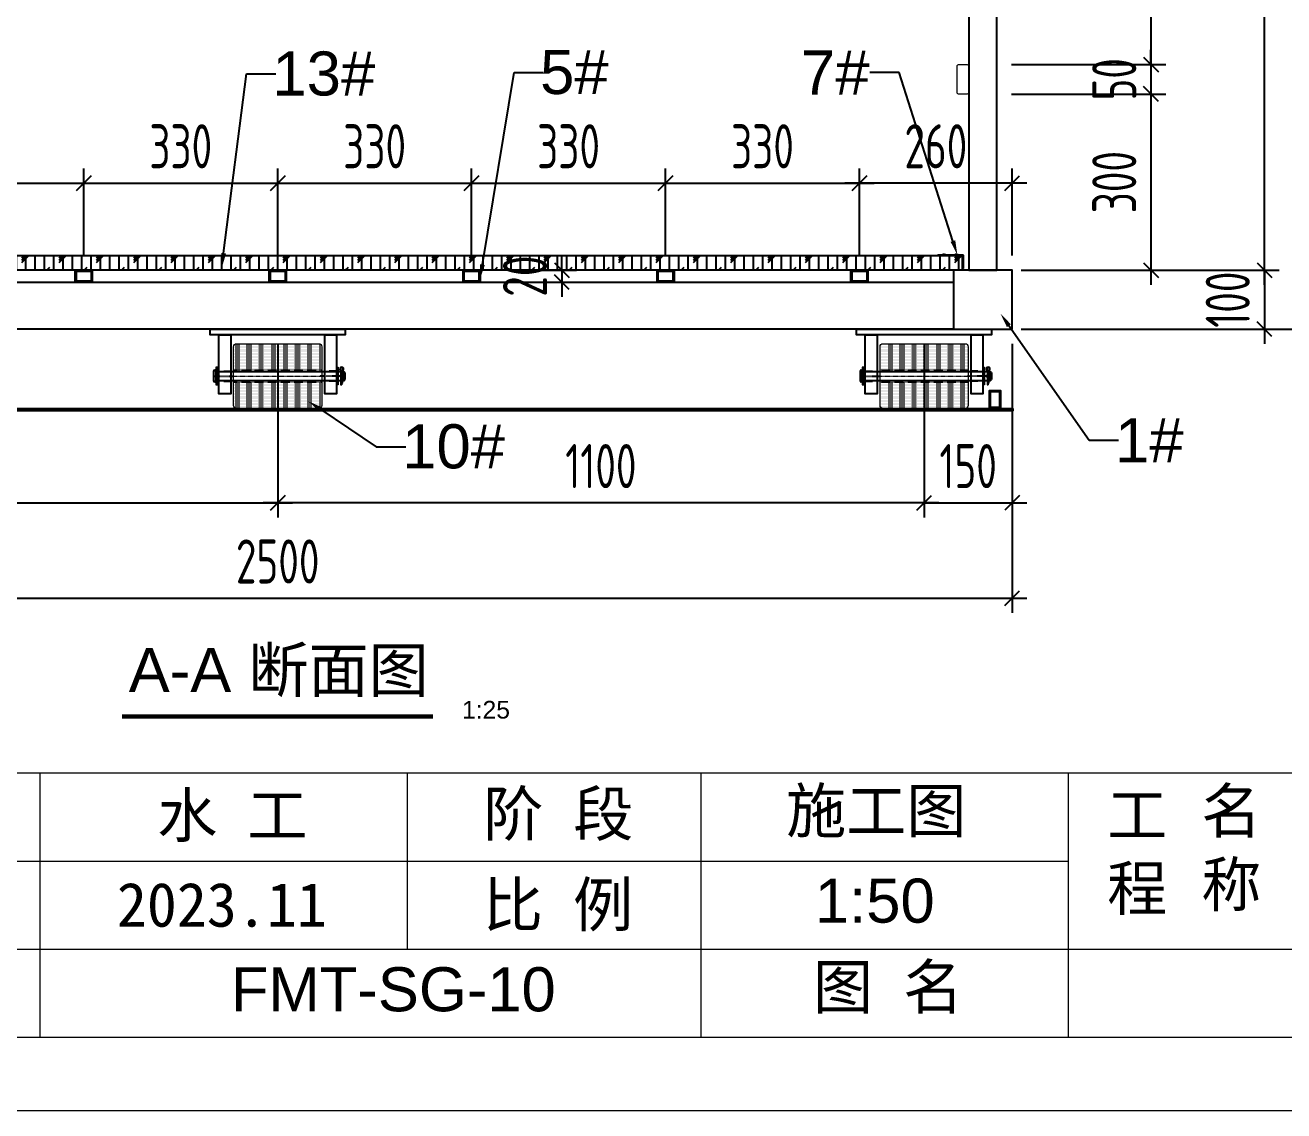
# Model space of a CAD drawing. Header units: millimetres. Extents: x 4 to 2106212, y -117026 to 198097.
# Drawn here: x 1818463 to 1822746, y 175267 to 178962 of the extents above; entities that cross this region are included whole.
import ezdxf
from ezdxf import colors
from ezdxf.entities.mleader import LeaderData, LeaderLine
from ezdxf.enums import TextEntityAlignment as Align
from ezdxf.math import Vec2, Vec3

# ---------------------------------------------------------------- set-up
doc = ezdxf.new("R2010")
doc.units = ezdxf.units.MM
doc.linetypes.add('CENTER', pattern=[0.6, 0.375, -0.075, 0.075, -0.075])
doc.linetypes.add('DASHED2', pattern=[0.375, 0.25, -0.125])
for name, color, linetype in [('HR-dimension', 9, 'Continuous'), ('HR-Indentifier', 6, 'Continuous'), ('HR-看线', 143, 'Continuous'), ('标注', 9, 'Continuous'), ('铝横梁', 220, 'Continuous'), ('铝通', 4, 'Continuous'), ('面板', 44, 'Continuous')]:
    doc.layers.add(name, color=color, linetype=linetype)
for name, color, linetype, lineweight in [('图框', 7, 'Continuous', 13), ('型材', 7, 'Continuous', 15), ('文本', 3, 'Continuous', 13)]:
    doc.layers.add(name, color=color, linetype=linetype, lineweight=lineweight)
doc.styles.add('Arial', font='arial.ttf')
doc.styles.add('hztxt', font='ros1.shx', dxfattribs={"width": 0.8, "bigfont": 'hztxt.shx'})
doc.styles.get("Standard").update_dxf_attribs({"font": 'arial.ttf'})
doc.dimstyles.new('DIM-50-SC0.5', dxfattribs={"dimscale": 50, "dimtxt": 3, "dimasz": 1, "dimexe": 1, "dimexo": 1, "dimgap": 1, "dimtad": 1, "dimdec": 1, "dimlfac": 0.5, "dimdsep": 46, "dimtxsty": 'hztxt', "dimblk": 'OBLIQUE', "dimcen": 0, "dimdle": 1, "dimclrd": 9, "dimclre": 9, "dimclrt": 2, "dimadec": 1, "dimazin": 0, "dimtfac": 1, "dimtdec": 1, "dimtix": 1, "dimtmove": 2, "dimatfit": 3, "dimldrblk": 'OBLIQUE', "dimfxl": 15, "dimtolj": 1, "dimtzin": 0, "dimarcsym": 1})

# ---------------------------------------------------------------- blocks, each defined once
blk = doc.blocks.new('GW-TK')
at = {"layer": '图框', "linetype": 'Continuous'}
for p, q in [((927453.554, 464441.017), (927453.554, 464423.011)), ((927478.554, 464441.017), (927478.554, 464429.013)), ((927498.554, 464441.017), (927498.554, 464423.011)), ((927523.552, 464441.017), (927523.552, 464423.011)), ((927383.546, 464435.015), (927523.552, 464435.015)), ((927383.546, 464429.013), (927598.549, 464429.013))]:
    blk.add_line(p, q, dxfattribs=at)
at = {"layer": '图框'}
for points in [[(927183.552, 464715.013), (927603.549, 464715.013), (927603.549, 464418.01), (927183.552, 464418.01)], [(927188.552, 464710.013), (927598.549, 464710.013), (927598.549, 464423.011), (927188.552, 464423.011)]]:
    blk.add_lwpolyline(points, close=True, dxfattribs=at)
at = {"layer": '图框', "linetype": 'Continuous'}
blk.add_lwpolyline([(927383.546, 464441.017), (927598.549, 464441.017)], dxfattribs=at)
at = {"layer": '图框', "color": 3, "linetype": 'Continuous', "char_height": 3, "attachment_point": 1}
for s, width, insert in [('{\\fSimSun|b0|i0|c134|p2;水 工}', 11.224, (927461.547, 464439.634)), ('\\pt9;{\\fSimSun|b0|i0|c134|p2;施工图}', 18.63033, (927504.357, 464439.943)), ('{\\fSimSun|b0|i0|c134|p2;2023.11}', 11.224, (927458.799, 464433.545))]:
    blk.add_mtext_dynamic_manual_height_columns(s, width=width, gutter_width=17.505, heights=[0], dxfattribs=dict(at, insert=insert))
at = {"layer": '图框', "linetype": 'Continuous', "char_height": 3, "attachment_point": 1}
for s, width, insert in [('{\\fSimSun|b0|i0|c134|p2;阶 段}', 17.47752, (927483.734, 464439.728)), ('{\\fSimSun|b0|i0|c134|p2;名 称}', 5.21193, (927532.615, 464439.926)), ('{\\fSimSun|b0|i0|c134|p2;工 程}', 5.21193, (927526.205, 464439.656)), ('{\\fSimSun|b0|i0|c134|p2;比 例}', 10.91464, (927483.715, 464433.545)), ('{\\fSimSun|b0|i0|c134|p2;图 名}', 12.06602, (927506.187, 464427.944))]:
    blk.add_mtext_dynamic_manual_height_columns(s, width=width, gutter_width=17.505, heights=[0], dxfattribs=dict(at, insert=insert))
blk = doc.blocks.new('_Oblique')
at = {"color": 0, "linetype": 'ByBlock', "lineweight": -2}
blk.add_line((-0.5, -0.5), (0.5, 0.5), dxfattribs=at)
blk = doc.blocks.new('*D485')
at = {"layer": 'Defpoints', "color": 0, "transparency": 16777216}
for p in [(1816822.1, 177927.9), (1821822.1, 177927.9), (1821822.1, 177011.9)]:
    blk.add_point(p, dxfattribs=at)
at = {"layer": '标注', "color": 9, "lineweight": -2, "transparency": 16777216}
for p, q in [((1816822.1, 177877.9), (1816822.1, 176961.9)), ((1821822.1, 177877.9), (1821822.1, 176961.9)), ((1816772.1, 177011.9), (1821872.1, 177011.9))]:
    blk.add_line(p, q, dxfattribs=at)
at = {"layer": '标注', "color": 9, "lineweight": -2, "transparency": 16777216, "xscale": 50, "yscale": 50, "zscale": 50, "rotation": 180}
blk.add_blockref('_Oblique', (1816822.1, 177011.9), dxfattribs=at)
at = {"layer": '标注', "color": 9, "lineweight": -2, "transparency": 16777216, "xscale": 50, "yscale": 50, "zscale": 50}
blk.add_blockref('_Oblique', (1821822.1, 177011.9), dxfattribs=at)
at = {"layer": '标注', "color": 2, "transparency": 16777216, "insert": (1819322.1, 177136.9), "char_height": 150, "attachment_point": 5, "style": 'hztxt'}
blk.add_mtext('\\A1;2500', dxfattribs=at)
blk = doc.blocks.new('*D486')
at = {"layer": 'Defpoints', "color": 0, "transparency": 16777216}
for p in [(1821802, 180527.9), (1822680.6, 180527.9), (1821802, 178127.9)]:
    blk.add_point(p, dxfattribs=at)
at = {"layer": '标注', "color": 9, "lineweight": -2, "transparency": 16777216}
for p, q in [((1822680.6, 178077.9), (1822680.6, 180577.9)), ((1821852, 180527.9), (1822730.6, 180527.9)), ((1821852, 178127.9), (1822730.6, 178127.9))]:
    blk.add_line(p, q, dxfattribs=at)
at = {"layer": '标注', "color": 9, "lineweight": -2, "transparency": 16777216, "xscale": 50, "yscale": 50, "zscale": 50}
for p, rotation in [((1822680.6, 180527.9), 90), ((1822680.6, 178127.9), 270)]:
    blk.add_blockref('_Oblique', p, dxfattribs=dict(at, rotation=rotation))
at = {"layer": '标注', "color": 2, "transparency": 16777216, "insert": (1822555.6, 179327.9), "char_height": 150, "attachment_point": 5, "rotation": 90, "style": 'hztxt'}
blk.add_mtext('\\A1;1200', dxfattribs=at)
blk = doc.blocks.new('*D487')
at = {"layer": 'Defpoints', "color": 0, "transparency": 16777216}
for p in [(1821802, 180527.9, 0), (1821802, 177927.9, 0), (1823025.8, 177927.9)]:
    blk.add_point(p, dxfattribs=at)
at = {"layer": '标注', "color": 9, "lineweight": -2, "transparency": 16777216}
for p, q in [((1823025.8, 180577.9), (1823025.8, 177877.9)), ((1821852, 180527.9), (1823075.8, 180527.9)), ((1821852, 177927.9), (1823075.8, 177927.9))]:
    blk.add_line(p, q, dxfattribs=at)
at = {"layer": '标注', "color": 9, "lineweight": -2, "transparency": 16777216, "xscale": 50, "yscale": 50, "zscale": 50}
for p, rotation in [((1823025.8, 180527.9), 90), ((1823025.8, 177927.9), 270)]:
    blk.add_blockref('_Oblique', p, dxfattribs=dict(at, rotation=rotation))
at = {"layer": '标注', "color": 2, "transparency": 16777216, "insert": (1822900.8, 179227.9), "char_height": 150, "attachment_point": 5, "rotation": 90, "style": 'hztxt'}
blk.add_mtext('\\A1;1300', dxfattribs=at)
blk = doc.blocks.new('*D488')
at = {"layer": 'Defpoints', "color": 0, "transparency": 16777216}
for p in [(1821802, 178127.9, 0), (1821802, 177927.9, 0), (1822680.6, 177927.9)]:
    blk.add_point(p, dxfattribs=at)
at = {"layer": '标注', "color": 9, "lineweight": -2, "transparency": 16777216}
for p, q in [((1822680.6, 178127.9), (1822680.6, 178177.9)), ((1821852, 178127.9), (1822730.6, 178127.9)), ((1822680.6, 178127.9), (1822680.6, 177927.9)), ((1821852, 177927.9), (1822730.6, 177927.9)), ((1822680.6, 177927.9), (1822680.6, 177877.9))]:
    blk.add_line(p, q, dxfattribs=at)
at = {"layer": '标注', "color": 9, "lineweight": -2, "transparency": 16777216, "xscale": 50, "yscale": 50, "zscale": 50}
for p, rotation in [((1822680.6, 178127.9), 270), ((1822680.6, 177927.9), 90)]:
    blk.add_blockref('_Oblique', p, dxfattribs=dict(at, rotation=rotation))
at = {"layer": '标注', "color": 2, "transparency": 16777216, "insert": (1822555.6, 178027.9), "char_height": 150, "attachment_point": 5, "rotation": 90, "style": 'hztxt'}
blk.add_mtext('\\A1;100', dxfattribs=at)
blk = doc.blocks.new('*D500')
at = {"layer": 'Defpoints', "color": 0, "transparency": 16777216}
for p in [(1821770.1, 178727.9, 0), (1821802, 178127.9, 0), (1822294.4, 178127.9)]:
    blk.add_point(p, dxfattribs=at)
at = {"layer": '标注', "color": 9, "lineweight": -2, "transparency": 16777216}
for p, q in [((1822294.4, 178777.9), (1822294.4, 178077.9)), ((1821820.1, 178727.9), (1822344.4, 178727.9)), ((1821852, 178127.9), (1822344.4, 178127.9))]:
    blk.add_line(p, q, dxfattribs=at)
at = {"layer": '标注', "color": 9, "lineweight": -2, "transparency": 16777216, "xscale": 50, "yscale": 50, "zscale": 50}
for p, rotation in [((1822294.4, 178727.9), 90), ((1822294.4, 178127.9), 270)]:
    blk.add_blockref('_Oblique', p, dxfattribs=dict(at, rotation=rotation))
at = {"layer": '标注', "color": 2, "transparency": 16777216, "insert": (1822169.4, 178427.9), "char_height": 150, "attachment_point": 5, "rotation": 90, "style": 'hztxt'}
blk.add_mtext('\\A1;300', dxfattribs=at)
blk = doc.blocks.new('*D502')
at = {"layer": 'Defpoints', "color": 0, "transparency": 16777216}
for p in [(1821770.1, 178827.9), (1821770.1, 178727.9), (1822294.4, 178727.9)]:
    blk.add_point(p, dxfattribs=at)
at = {"layer": '标注', "color": 9, "lineweight": -2, "transparency": 16777216}
for p, q in [((1822294.4, 178827.9), (1822294.4, 178877.9)), ((1821820.1, 178827.9), (1822344.4, 178827.9)), ((1822294.4, 178827.9), (1822294.4, 178727.9)), ((1821820.1, 178727.9), (1822344.4, 178727.9)), ((1822294.4, 178727.9), (1822294.4, 178677.9))]:
    blk.add_line(p, q, dxfattribs=at)
at = {"layer": '标注', "color": 9, "lineweight": -2, "transparency": 16777216, "xscale": 50, "yscale": 50, "zscale": 50}
for p, rotation in [((1822294.4, 178827.9), 270), ((1822294.4, 178727.9), 90)]:
    blk.add_blockref('_Oblique', p, dxfattribs=dict(at, rotation=rotation))
at = {"layer": '标注', "color": 2, "transparency": 16777216, "insert": (1822169.4, 178777.9), "char_height": 150, "attachment_point": 5, "rotation": 90, "style": 'hztxt'}
blk.add_mtext('\\A1;50', dxfattribs=at)
blk = doc.blocks.new('*D503')
at = {"layer": 'Defpoints', "color": 0, "transparency": 16777216}
for p in [(1821770.1, 179627.9), (1821770.1, 178827.9, 0), (1822294.4, 178827.9)]:
    blk.add_point(p, dxfattribs=at)
at = {"layer": '标注', "color": 9, "lineweight": -2, "transparency": 16777216}
for p, q in [((1822294.4, 179677.9), (1822294.4, 178777.9)), ((1821820.1, 179627.9), (1822344.4, 179627.9)), ((1821820.1, 178827.9), (1822344.4, 178827.9))]:
    blk.add_line(p, q, dxfattribs=at)
at = {"layer": '标注', "color": 9, "lineweight": -2, "transparency": 16777216, "xscale": 50, "yscale": 50, "zscale": 50}
for p, rotation in [((1822294.4, 179627.9), 90), ((1822294.4, 178827.9), 270)]:
    blk.add_blockref('_Oblique', p, dxfattribs=dict(at, rotation=rotation))
at = {"layer": '标注', "color": 2, "transparency": 16777216, "insert": (1822169.4, 179227.9), "char_height": 150, "attachment_point": 5, "rotation": 90, "style": 'hztxt'}
blk.add_mtext('\\A1;400', dxfattribs=at)
blk = doc.blocks.new('*D505')
at = {"layer": 'Defpoints', "color": 0, "transparency": 16777216}
for p in [(1817122.1, 177927.9), (1819322.1, 177927.9, 0), (1819322.1, 177336.5)]:
    blk.add_point(p, dxfattribs=at)
at = {"layer": '标注', "color": 9, "lineweight": -2, "transparency": 16777216}
for p, q in [((1817122.1, 177877.9), (1817122.1, 177286.5)), ((1819322.1, 177877.9), (1819322.1, 177286.5)), ((1817072.1, 177336.5), (1819372.1, 177336.5))]:
    blk.add_line(p, q, dxfattribs=at)
at = {"layer": '标注', "color": 9, "lineweight": -2, "transparency": 16777216, "xscale": 50, "yscale": 50, "zscale": 50, "rotation": 180}
blk.add_blockref('_Oblique', (1817122.1, 177336.5), dxfattribs=at)
at = {"layer": '标注', "color": 9, "lineweight": -2, "transparency": 16777216, "xscale": 50, "yscale": 50, "zscale": 50}
blk.add_blockref('_Oblique', (1819322.1, 177336.5), dxfattribs=at)
at = {"layer": '标注', "color": 2, "transparency": 16777216, "insert": (1818222.1, 177461.5), "char_height": 150, "attachment_point": 5, "style": 'hztxt'}
blk.add_mtext('\\A1;1100', dxfattribs=at)
blk = doc.blocks.new('*D506')
at = {"layer": 'Defpoints', "color": 0, "transparency": 16777216}
for p in [(1821522.1, 177927.9), (1821822.1, 177927.9), (1821822.1, 177336.5)]:
    blk.add_point(p, dxfattribs=at)
at = {"layer": '标注', "color": 9, "lineweight": -2, "transparency": 16777216}
for p, q in [((1821522.1, 177877.9), (1821522.1, 177286.5)), ((1821822.1, 177877.9), (1821822.1, 177286.5)), ((1821522.1, 177336.5), (1821472.1, 177336.5)), ((1821522.1, 177336.5), (1821822.1, 177336.5)), ((1821822.1, 177336.5), (1821872.1, 177336.5))]:
    blk.add_line(p, q, dxfattribs=at)
at = {"layer": '标注', "color": 9, "lineweight": -2, "transparency": 16777216, "xscale": 50, "yscale": 50, "zscale": 50}
blk.add_blockref('_Oblique', (1821522.1, 177336.5), dxfattribs=at)
at = {"layer": '标注', "color": 9, "lineweight": -2, "transparency": 16777216, "xscale": 50, "yscale": 50, "zscale": 50, "rotation": 180}
blk.add_blockref('_Oblique', (1821822.1, 177336.5), dxfattribs=at)
at = {"layer": '标注', "color": 2, "transparency": 16777216, "insert": (1821672.1, 177461.5), "char_height": 150, "attachment_point": 5, "style": 'hztxt'}
blk.add_mtext('\\A1;150', dxfattribs=at)
blk = doc.blocks.new('Fushou')
at = {"layer": '型材'}
blk.add_lwpolyline([(320873, 174507.1, 0.414214), (320878, 174512.1), (320878, 174602.1, 0.414214), (320873, 174607.1), (320843, 174607.1, 0.414214), (320838, 174602.1), (320838, 174512.1, 0.414214), (320843, 174507.1)], format="xyb", close=True, dxfattribs=at)
at = {"layer": '型材', "elevation": 0}
blk.add_lwpolyline([(320873, 173607.1, 0.414214), (320878, 173612.1), (320878, 173702.1, 0.414214), (320873, 173707.1), (320843, 173707.1, 0.414214), (320838, 173702.1), (320838, 173612.1, 0.414214), (320843, 173607.1)], format="xyb", close=True, dxfattribs=at)
at = {"layer": '铝横梁', "color": 6}
blk.add_lwpolyline([(320742, 175207.1), (320838, 175207.1), (320838, 173007.1), (320742, 173007.1)], close=True, dxfattribs=at)
at = {"layer": '铝通'}
for points in [[(320690, 175207.1), (320690, 175407.1), (320890, 175407.1), (320890, 175207.1), (320690, 175207.1)], [(320690, 172807.1), (320690, 173007.1), (320890, 173007.1), (320890, 172807.1), (320690, 172807.1)]]:
    blk.add_lwpolyline(points, dxfattribs=at)
blk = doc.blocks.new('*D507')
at = {"layer": 'Defpoints', "color": 0, "transparency": 16777216}
for p in [(1819322.1, 177927.9, 0), (1821522.1, 177927.9), (1819322.1, 177336.5)]:
    blk.add_point(p, dxfattribs=at)
at = {"layer": '标注', "color": 9, "lineweight": -2, "transparency": 16777216}
for p, q in [((1819322.1, 177877.9), (1819322.1, 177286.5)), ((1821522.1, 177877.9), (1821522.1, 177286.5)), ((1821572.1, 177336.5), (1819272.1, 177336.5))]:
    blk.add_line(p, q, dxfattribs=at)
at = {"layer": '标注', "color": 9, "lineweight": -2, "transparency": 16777216, "xscale": 50, "yscale": 50, "zscale": 50, "rotation": 180}
blk.add_blockref('_Oblique', (1819322.1, 177336.5), dxfattribs=at)
at = {"layer": '标注', "color": 9, "lineweight": -2, "transparency": 16777216, "xscale": 50, "yscale": 50, "zscale": 50}
blk.add_blockref('_Oblique', (1821522.1, 177336.5), dxfattribs=at)
at = {"layer": '标注', "color": 2, "transparency": 16777216, "insert": (1820422.1, 177461.5), "char_height": 150, "attachment_point": 5, "style": 'hztxt'}
blk.add_mtext('\\A1;1100', dxfattribs=at)
blk = doc.blocks.new('*U479')
for points in [[(-30, 20), (-30, -20), (30, -20), (30, 20)], [(-26, 16), (-26, -16), (26, -16), (26, 16)]]:
    blk.add_lwpolyline(points, close=True)
blk = doc.blocks.new('*U480')
at = {"color": 0, "linetype": 'ByBlock', "lineweight": -2, "transparency": 16777216}
for p in [(0, 0), (660, 0), (1320, 0), (1980, 0), (2640, 0), (3300, 0), (3960, 0)]:
    blk.add_blockref('*U479', p, dxfattribs=at)
blk = doc.blocks.new('*D515')
at = {"layer": 'Defpoints', "color": 0, "transparency": 16777216}
for p in [(1821302.1, 178424.9), (1821302.1, 178127.9, 0), (1821822.1, 178127.9)]:
    blk.add_point(p, dxfattribs=at)
at = {"layer": '标注', "color": 9, "lineweight": -2, "transparency": 16777216}
for p, q in [((1821302.1, 178177.9), (1821302.1, 178474.9)), ((1821822.1, 178177.9), (1821822.1, 178474.9)), ((1821872.1, 178424.9), (1821252.1, 178424.9))]:
    blk.add_line(p, q, dxfattribs=at)
at = {"layer": '标注', "color": 9, "lineweight": -2, "transparency": 16777216, "xscale": 50, "yscale": 50, "zscale": 50}
for p, rotation in [((1821302.1, 178424.9), 179.9999999992496), ((1821822.1, 178424.9), 359.9999999992496)]:
    blk.add_blockref('_Oblique', p, dxfattribs=dict(at, rotation=rotation))
at = {"layer": '标注', "color": 2, "transparency": 16777216, "insert": (1821562.1, 178549.9), "char_height": 150, "attachment_point": 5, "style": 'hztxt'}
blk.add_mtext('\\A1;260', dxfattribs=at)
blk = doc.blocks.new('*D512')
at = {"layer": 'Defpoints', "color": 0, "transparency": 16777216}
for p in [(1818662.1, 178424.9), (1818002.1, 178127.9, 0), (1818662.1, 178127.9, 0)]:
    blk.add_point(p, dxfattribs=at)
at = {"layer": '标注', "color": 9, "lineweight": -2, "transparency": 16777216}
for p, q in [((1818002.1, 178177.9), (1818002.1, 178474.9)), ((1818662.1, 178177.9), (1818662.1, 178474.9)), ((1817952.1, 178424.9), (1818712.1, 178424.9))]:
    blk.add_line(p, q, dxfattribs=at)
at = {"layer": '标注', "color": 9, "lineweight": -2, "transparency": 16777216, "xscale": 50, "yscale": 50, "zscale": 50, "rotation": 180}
blk.add_blockref('_Oblique', (1818002.1, 178424.9), dxfattribs=at)
at = {"layer": '标注', "color": 9, "lineweight": -2, "transparency": 16777216, "xscale": 50, "yscale": 50, "zscale": 50}
blk.add_blockref('_Oblique', (1818662.1, 178424.9), dxfattribs=at)
at = {"layer": '标注', "color": 2, "transparency": 16777216, "insert": (1818332.1, 178549.9), "char_height": 150, "attachment_point": 5, "style": 'hztxt'}
blk.add_mtext('\\A1;330', dxfattribs=at)
blk = doc.blocks.new('*D508')
at = {"layer": 'Defpoints', "color": 0, "transparency": 16777216}
for p in [(1819322.1, 178424.9), (1818662.1, 178127.9, 0), (1819322.1, 178127.9, 0)]:
    blk.add_point(p, dxfattribs=at)
at = {"layer": '标注', "color": 9, "lineweight": -2, "transparency": 16777216}
for p, q in [((1818662.1, 178177.9), (1818662.1, 178474.9)), ((1819322.1, 178177.9), (1819322.1, 178474.9)), ((1818612.1, 178424.9), (1819372.1, 178424.9))]:
    blk.add_line(p, q, dxfattribs=at)
at = {"layer": '标注', "color": 9, "lineweight": -2, "transparency": 16777216, "xscale": 50, "yscale": 50, "zscale": 50, "rotation": 180}
blk.add_blockref('_Oblique', (1818662.1, 178424.9), dxfattribs=at)
at = {"layer": '标注', "color": 9, "lineweight": -2, "transparency": 16777216, "xscale": 50, "yscale": 50, "zscale": 50}
blk.add_blockref('_Oblique', (1819322.1, 178424.9), dxfattribs=at)
at = {"layer": '标注', "color": 2, "transparency": 16777216, "insert": (1818992.1, 178549.9), "char_height": 150, "attachment_point": 5, "style": 'hztxt'}
blk.add_mtext('\\A1;330', dxfattribs=at)
blk = doc.blocks.new('*D509')
at = {"layer": 'Defpoints', "color": 0, "transparency": 16777216}
for p in [(1819982.1, 178424.9), (1819322.1, 178127.9, 0), (1819982.1, 178127.9, 0)]:
    blk.add_point(p, dxfattribs=at)
at = {"layer": '标注', "color": 9, "lineweight": -2, "transparency": 16777216}
for p, q in [((1819322.1, 178177.9), (1819322.1, 178474.9)), ((1819982.1, 178177.9), (1819982.1, 178474.9)), ((1819272.1, 178424.9), (1820032.1, 178424.9))]:
    blk.add_line(p, q, dxfattribs=at)
at = {"layer": '标注', "color": 9, "lineweight": -2, "transparency": 16777216, "xscale": 50, "yscale": 50, "zscale": 50, "rotation": 180}
blk.add_blockref('_Oblique', (1819322.1, 178424.9), dxfattribs=at)
at = {"layer": '标注', "color": 9, "lineweight": -2, "transparency": 16777216, "xscale": 50, "yscale": 50, "zscale": 50}
blk.add_blockref('_Oblique', (1819982.1, 178424.9), dxfattribs=at)
at = {"layer": '标注', "color": 2, "transparency": 16777216, "insert": (1819652.1, 178549.9), "char_height": 150, "attachment_point": 5, "style": 'hztxt'}
blk.add_mtext('\\A1;330', dxfattribs=at)
blk = doc.blocks.new('*D510')
at = {"layer": 'Defpoints', "color": 0, "transparency": 16777216}
for p in [(1820642.1, 178424.9), (1819982.1, 178127.9, 0), (1820642.1, 178127.9, 0)]:
    blk.add_point(p, dxfattribs=at)
at = {"layer": '标注', "color": 9, "lineweight": -2, "transparency": 16777216}
for p, q in [((1819982.1, 178177.9), (1819982.1, 178474.9)), ((1820642.1, 178177.9), (1820642.1, 178474.9)), ((1819932.1, 178424.9), (1820692.1, 178424.9))]:
    blk.add_line(p, q, dxfattribs=at)
at = {"layer": '标注', "color": 9, "lineweight": -2, "transparency": 16777216, "xscale": 50, "yscale": 50, "zscale": 50, "rotation": 180}
blk.add_blockref('_Oblique', (1819982.1, 178424.9), dxfattribs=at)
at = {"layer": '标注', "color": 9, "lineweight": -2, "transparency": 16777216, "xscale": 50, "yscale": 50, "zscale": 50}
blk.add_blockref('_Oblique', (1820642.1, 178424.9), dxfattribs=at)
at = {"layer": '标注', "color": 2, "transparency": 16777216, "insert": (1820312.1, 178549.9), "char_height": 150, "attachment_point": 5, "style": 'hztxt'}
blk.add_mtext('\\A1;330', dxfattribs=at)
blk = doc.blocks.new('*D511')
at = {"layer": 'Defpoints', "color": 0, "transparency": 16777216}
for p in [(1821302.1, 178424.9), (1820642.1, 178127.9, 0), (1821302.1, 178127.9, 0)]:
    blk.add_point(p, dxfattribs=at)
at = {"layer": '标注', "color": 9, "lineweight": -2, "transparency": 16777216}
for p, q in [((1820642.1, 178177.9), (1820642.1, 178474.9)), ((1821302.1, 178177.9), (1821302.1, 178474.9)), ((1820592.1, 178424.9), (1821352.1, 178424.9))]:
    blk.add_line(p, q, dxfattribs=at)
at = {"layer": '标注', "color": 9, "lineweight": -2, "transparency": 16777216, "xscale": 50, "yscale": 50, "zscale": 50, "rotation": 180}
blk.add_blockref('_Oblique', (1820642.1, 178424.9), dxfattribs=at)
at = {"layer": '标注', "color": 9, "lineweight": -2, "transparency": 16777216, "xscale": 50, "yscale": 50, "zscale": 50}
blk.add_blockref('_Oblique', (1821302.1, 178424.9), dxfattribs=at)
at = {"layer": '标注', "color": 2, "transparency": 16777216, "insert": (1820972.1, 178549.9), "char_height": 150, "attachment_point": 5, "style": 'hztxt'}
blk.add_mtext('\\A1;330', dxfattribs=at)
blk = doc.blocks.new('*D518')
at = {"layer": 'Defpoints', "color": 0, "transparency": 16777216}
for p in [(1820065.9, 178127.9, 0), (1820065.9, 178087.9, 0), (1820288.9, 178087.9)]:
    blk.add_point(p, dxfattribs=at)
at = {"layer": '标注', "color": 9, "lineweight": -2, "transparency": 16777216}
for p, q in [((1820288.9, 178127.9), (1820288.9, 178177.9)), ((1820115.9, 178127.9), (1820338.9, 178127.9)), ((1820288.9, 178127.9), (1820288.9, 178087.9)), ((1820115.9, 178087.9), (1820338.9, 178087.9)), ((1820288.9, 178087.9), (1820288.9, 178037.9))]:
    blk.add_line(p, q, dxfattribs=at)
at = {"layer": '标注', "color": 9, "lineweight": -2, "transparency": 16777216, "xscale": 50, "yscale": 50, "zscale": 50}
for p, rotation in [((1820288.9, 178127.9), 270), ((1820288.9, 178087.9), 90)]:
    blk.add_blockref('_Oblique', p, dxfattribs=dict(at, rotation=rotation))
at = {"layer": '标注', "color": 2, "transparency": 16777216, "insert": (1820163.9, 178107.9), "char_height": 150, "attachment_point": 5, "rotation": 90, "style": 'hztxt'}
blk.add_mtext('\\A1;20', dxfattribs=at)
blk = doc.blocks.new('A$C0ed95738')
at = {"layer": '图框'}
h = blk.add_hatch(color=256, dxfattribs=at)
h.paths.add_polyline_path([(75, -63.5), (-75, -63.5), (-75, -65.6), (75, -65.6)])
h.paths.add_polyline_path([(75, -44.4), (-75, -44.4), (-75, -46.5), (75, -46.5)])
at = {"layer": '图框', "color": 1, "linetype": 'CENTER', "ltscale": 0.5}
blk.add_line((-79.9, -55), (79.2, -55), dxfattribs=at)
at = {"layer": '图框', "linetype": 'DASHED2', "ltscale": 0.5}
for p, q in [((-75, -44.4), (75, -44.4)), ((-75, -46.5), (75, -46.5)), ((-75, -63.5), (75, -63.5)), ((-75, -65.6), (75, -65.6))]:
    blk.add_line(p, q, dxfattribs=at)
at = {"layer": '图框'}
blk.add_lwpolyline([(-70, 0), (70, 0, -0.414214), (75, -5), (75, -105, -0.414214), (70, -110), (-70, -110, -0.414214), (-75, -105), (-75, -5, -0.414214)], format="xyb", close=True, dxfattribs=at)
blk = doc.blocks.new('A$C3ad6133d')
at = {"color": 7, "linetype": 'Continuous', "lineweight": 15}
for p, q in [((-3.7, 24), (-3.7, -16)), ((-3.7, 24), (0, 24)), ((3.7, 30.4), (0, 30.4)), ((0, -16), (0, 30.4)), ((3.7, -16), (3.7, 30.4))]:
    blk.add_line(p, q, dxfattribs=at)
at = {"color": 8, "linetype": 'Continuous', "lineweight": 15}
for p, q in [((-4.9, -18.6), (-2.4, -21.4)), ((-3.7, -16), (3.7, -16)), ((4.9, -18.6), (2.4, -21.4))]:
    blk.add_line(p, q, dxfattribs=at)
at = {"color": 7, "linetype": 'Continuous', "lineweight": 15}
for centre, radius, start, end in [((0, -24.1), 7.35, 131.3178, 48.6822), ((-7.1, -16), 3.47, 311.3178, 0), ((0, -24.1), 3.67, 131.3178, 48.6822), ((-7.1, -16), 7.14, 311.3178, 0), ((7.1, -16), 7.14, 180, 228.6822), ((7.1, -16), 3.47, 180, 228.6822)]:
    blk.add_arc(centre, radius, start, end, dxfattribs=at)
blk = doc.blocks.new('A$C1a92a842')
h = blk.add_hatch()
h.set_pattern_fill('ACAD_ISO07W100', color=256)
h.paths.add_polyline_path([(150, -60, 0.414214), (140, -50), (-140, -50, 0.414214), (-150, -60), (-150, -138.7), (150, -138.7)])
h.paths.add_polyline_path([(150, -181.3), (-150, -181.3), (-150, -260, 0.414214), (-140, -270), (140, -270, 0.414214), (150, -260)])
at = {"color": 1, "linetype": 'CENTER', "ltscale": 0.16}
for p, q in [((-220, -160), (-150, -160)), ((215, -160), (145, -160))]:
    blk.add_line(p, q, dxfattribs=at)
at = {"color": 4}
for p, q in [((-218, -143.5), (-218, -176.5)), ((-211, -143.5), (-211, -176.5)), ((-211, -144), (225, -144)), ((229, -148), (225, -144)), ((229, -148), (229, -172)), ((225, -176), (-211, -176)), ((225, -176), (229, -172))]:
    blk.add_line(p, q, dxfattribs=at)
at = {"linetype": 'DASHED2'}
for p, q in [((-200, -143), (-160, -143)), ((200, -143), (160, -143)), ((-200, -177), (-160, -177)), ((200, -177), (160, -177))]:
    blk.add_line(p, q, dxfattribs=at)
for points in [[(-230, 0), (230, 0), (230, -20), (-230, -20)], [(-200, -20), (-160, -20), (-160, -220), (-200, -220)], [(160, -20), (200, -20), (200, -220), (160, -220)]]:
    blk.add_lwpolyline(points, close=True)
at = {"color": 4}
blk.add_circle((218, -160), 4.5, dxfattribs=at)
for centre, start, end in [((-214.5, -143.5), 0, 180), ((-214.5, -176.5), 180, 0)]:
    blk.add_arc(centre, 3.5, start, end, dxfattribs=at)
at = {"layer": '图框', "color": 1, "linetype": 'CENTER', "ltscale": 0.1}
for p, q in [((212.5, -160), (223.5, -160)), ((218, -154.5), (218, -165.5))]:
    blk.add_line(p, q, dxfattribs=at)
at = {"layer": '图框', "color": 4}
blk.add_line((225, -144), (225, -176), dxfattribs=at)
for points in [[(-205, -130), (-211, -130), (-211, -190), (-205, -190)], [(200, -130), (206, -130), (206, -190), (200, -190)]]:
    blk.add_lwpolyline(points, close=True, dxfattribs=at)
at = {"layer": 'HR-dimension', "xscale": 2, "yscale": 2, "zscale": 2}
blk.add_blockref('A$C0ed95738', (0, -50), dxfattribs=at)
at = {"layer": 'HR-dimension', "rotation": 180}
blk.add_blockref('A$C3ad6133d', (218, -160), dxfattribs=at)
blk = doc.blocks.new('*U520')
at = {"layer": 'HR-Indentifier'}
blk.add_blockref('A$C1a92a842', (0, 135), dxfattribs=at)
blk = doc.blocks.new('*U521')
at = {"color": 0, "linetype": 'ByBlock', "lineweight": -2, "transparency": 16777216}
for p in [(2200, 0), (4400, 0)]:
    blk.add_blockref('*U520', p, dxfattribs=at)
blk = doc.blocks.new('*U2393')
blk.add_lwpolyline([(2459.8, -26), (2459.8, 34), (2419.8, 34), (2419.8, -26), (2459.8, -26)])
blk.add_lwpolyline([(2455.8, -22), (2455.8, 30), (2423.8, 30), (2423.8, -22)], close=True)
at = {"layer": 'HR-看线'}
blk.add_lwpolyline([(2500, -26), (2500, -34), (-2500, -34), (-2500, -26)], close=True, dxfattribs=at)
blk = doc.blocks.new('*U2394')
at = {"color": 0, "linetype": 'ByBlock', "lineweight": -2, "transparency": 16777216}
blk.add_blockref('*U2393', (0, 0), dxfattribs=at)

msp = doc.modelspace()

# ---------------------------------------------------------------- hatches: boundary and pattern name
at = {"layer": '面板'}
h = msp.add_hatch(dxfattribs=at)
h.set_pattern_fill('CORK', color=256, scale=10, angle=90)
h.set_pattern_definition([(90, (-97329.832, -2679.29), (-31.75, 2e-15), []), (225, (-97313.96, -2663.415), (63.5000274, -63.5000274), [44.9013, -44.9013]), (225, (-97313.96, -2655.48), (63.5000274, -63.5000274), [44.9013, -44.9013]), (225, (-97313.96, -2647.54), (63.5000274, -63.5000274), [44.9013, -44.9013])])
h.paths.add_polyline_path([(1821652.1232, 178177.9238), (1816992.0993, 178177.9238), (1816992.0993, 178127.9238), (1821652.1232, 178127.9238)])

# ---------------------------------------------------------------- linework, layer by layer
at = {"const_width": 15}
msp.add_lwpolyline([(1818791.6424, 176609.4907), (1819850.2846, 176609.4907)], dxfattribs=at)
at = {"layer": '型材', "color": 4, "elevation": -0.001}
msp.add_lwpolyline([(1821634.2203, 178184.0208, -0.414213612), (1821635.3517, 178184.0208), (1821637.2144, 178182.1581, 0.198912395), (1821637.7801, 178181.9238), (1821654.1232, 178181.9238, -0.414213562), (1821656.1232, 178179.9238), (1821656.1232, 178134.9238, -0.414213562), (1821655.1232, 178133.9238), (1821653.1232, 178133.9238, -0.414213562), (1821652.1232, 178134.9238), (1821652.1232, 178177.9238), (1821566.7232, 178177.9238, -0.665644125), (1821566.296, 178178.945, -0.200736682), (1821573.4165, 178181.9238), (1821584.4664, 178181.9238, 0.198912395), (1821585.0321, 178182.1581), (1821586.8948, 178184.0208, -0.414213612), (1821588.0262, 178184.0208), (1821589.5575, 178182.4894, 0.414213624), (1821590.6889, 178182.4894), (1821592.2203, 178184.0208, -0.414213612), (1821593.3517, 178184.0208), (1821595.2144, 178182.1581, 0.198912395), (1821595.7801, 178181.9238), (1821626.4664, 178181.9238, 0.198912395), (1821627.0321, 178182.1581), (1821628.8948, 178184.0208, -0.414213612), (1821630.0262, 178184.0208), (1821631.5575, 178182.4894, 0.414213624), (1821632.6889, 178182.4894)], format="xyb", close=True, dxfattribs=at)
at = {"layer": '铝横梁', "color": 11, "elevation": -0.001}
msp.add_lwpolyline([(1817022.0996, 177927.9238), (1817022.0996, 178087.9238), (1821622.1236, 178087.9238), (1821622.1236, 177927.9238)], close=True, dxfattribs=at)
at = {"layer": '面板', "elevation": -0.001}
msp.add_lwpolyline([(1816992.0993, 178127.9238), (1816992.0993, 178177.9238), (1821652.1232, 178177.9238), (1821652.1232, 178127.9238)], close=True, dxfattribs=at)

# ---------------------------------------------------------------- block references
at = {"color": 7, "xscale": -1}
msp.add_blockref('Fushou', (2142512.133, 5120.7774), dxfattribs=at)
for name, p in [('*U480', (1817342.1407, 178107.9238, -0.001)), ('*U521', (1817122.0996, 177792.9238)), ('*U2394', (1819323.611, 177683.9238))]:
    msp.add_blockref(name, p)
at = {"layer": '文本', "xscale": 50, "yscale": 50, "zscale": 50}
msp.add_blockref('GW-TK', (-44554165.2262, -23045633.3238), dxfattribs=at)

# ---------------------------------------------------------------- texts
at = {"layer": '文本', "style": 'Arial'}
for s, p in [('1:50', (1821150.4685, 175982.5861)), ('FMT-SG-10', (1819162.6189, 175680.8773))]:
    msp.add_text(s, height=150, dxfattribs=at).set_placement(p, align=Align.MIDDLE_LEFT)
at = {"layer": '文本', "attachment_point": 1, "style": 'Arial'}
for s, width, gutter_width, heights, insert, char_height in [('A-A 断面图', 1456.988755, 12.5, [2.501110429875553e-12], (1818814.9705, 176842.2616, -0.0021), 150), ('1:25', 732.361535, 18.75, [0], (1819949.5359, 176662.394), 60)]:
    msp.add_mtext_dynamic_manual_height_columns(s, width=width, gutter_width=gutter_width, heights=heights, dxfattribs=dict(at, insert=insert, char_height=char_height))

# ---------------------------------------------------------------- dimensions: what is measured, and where the dimension line sits
at = {"layer": '标注'}
for base, p1, p2, angle, picture, middle in [((1822680.6086, 180527.9198, -0.001), (1821802.0232, 178127.9238, -0.001), (1821802.0232, 180527.9198, -0.001), 90, '*D486', (1822555.6086, 179327.9218, -0.001)), ((1823025.7748, 177927.9238, 0.001), (1821802.0232, 180527.9198, -0.001), (1821802.0232, 177927.9238, -0.001), 90, '*D487', (1822900.7748, 179227.9218, 0.001)), ((1822294.4188, 178827.8906), (1821770.1236, 179627.8906), (1821770.1236, 178827.8906, 0.001), 90, '*D503', (1822169.4188, 179227.8906)), ((1822294.4188, 178727.8906, 0.001), (1821770.1236, 178827.8906, 0.001), (1821770.1236, 178727.8906, 0.001), 90, '*D502', (1822169.4188, 178777.8906, 0.001)), ((1822294.4188, 178127.9238), (1821770.1236, 178727.8906, 0.001), (1821802.0232, 178127.9238, -0.001), 90, '*D500', (1822169.4188, 178427.9072)), ((1820288.8575, 178087.9238), (1820065.9361, 178127.9238, -0.001), (1820065.9361, 178087.9238, -0.001), 90, '*D518', (1820163.8575, 178107.9238)), ((1822680.6086, 177927.9238), (1821802.0232, 178127.9238, -0.001), (1821802.0232, 177927.9238, -0.001), 90, '*D488', (1822555.6086, 178027.9238)), ((1819322.1116, 177336.4781), (1821522.1236, 177927.9238), (1819322.1116, 177927.9238, -0.001), 180, '*D507', (1820422.1176, 177461.4781))]:
    dim = msp.add_linear_dim(base=base, p1=p1, p2=p2, angle=angle, dimstyle='DIM-50-SC0.5', dxfattribs=at)
    dim.commit()
    dim.dimension.update_dxf_attribs({"geometry": picture, "text_midpoint": middle})
for base, p1, p2, picture, middle in [((1818662.1407, 178424.917), (1818002.1407, 178127.9238, -0.001), (1818662.1407, 178127.9238, -0.001), '*D512', (1818332.1407, 178549.917)), ((1819322.1407, 178424.917), (1818662.1407, 178127.9238, -0.001), (1819322.1407, 178127.9238, -0.001), '*D508', (1818992.1407, 178549.917)), ((1819982.1407, 178424.917), (1819322.1407, 178127.9238, -0.001), (1819982.1407, 178127.9238, -0.001), '*D509', (1819652.1407, 178549.917)), ((1820642.1407, 178424.917), (1819982.1407, 178127.9238, -0.001), (1820642.1407, 178127.9238, -0.001), '*D510', (1820312.1407, 178549.917)), ((1821302.1407, 178424.917), (1820642.1407, 178127.9238, -0.001), (1821302.1407, 178127.9238, -0.001), '*D511', (1820972.1407, 178549.917)), ((1821822.1236, 177011.9307), (1816822.0993, 177927.9238), (1821822.1236, 177927.9238), '*D485', (1819322.1114, 177136.9307)), ((1819322.1116, 177336.4781), (1817122.0996, 177927.9238), (1819322.1116, 177927.9238, -0.001), '*D505', (1818222.1056, 177461.4781)), ((1821822.0996, 177336.4781), (1821522.0996, 177927.9238), (1821822.0996, 177927.9238), '*D506', (1821672.0996, 177461.4781))]:
    dim = msp.add_linear_dim(base=base, p1=p1, p2=p2, dimstyle='DIM-50-SC0.5', dxfattribs=at)
    dim.commit()
    dim.dimension.update_dxf_attribs({"geometry": picture, "text_midpoint": middle})
dim = msp.add_aligned_dim(p1=(1821822.1236, 178127.9238), p2=(1821302.1407, 178127.9238, -0.001), distance=-296.9932, dimstyle='DIM-50-SC0.5', dxfattribs=at)
dim.commit()
dim.dimension.update_dxf_attribs({"geometry": '*D515', "text_midpoint": (1821562.1321, 178549.917)})

# ---------------------------------------------------------------- leaders
at = {"layer": '标注', "color": 6}
ml = msp.add_multileader_mtext('Standard', dxfattribs=at)
ml.set_content('13#', color=6, style='Arial')
ml.set_leader_properties(color=9)
ml.build(insert=Vec2(0, 0))
ml.multileader.update_dxf_attribs({"dogleg_length": 100, "arrow_head_size": 50})
ctx = ml.context
ctx.base_point, ctx.char_height, ctx.arrow_head_size, ctx.landing_gap_size, ctx.plane_origin = Vec3(1819315.901, 178796.4304), 150, 50, 1, Vec3(1821183.4832, 179341.5831)
ctx.text_align_type = 2
notes = []
notes.append((ctx, [(0, (1, 1, 0), (1819215.901, 178796.4304), (1, 0), 100, [(0, [(1819131.843, 178136.3104)], 0, [])])]))
ctx.mtext.insert, ctx.mtext.alignment, ctx.mtext.flow_direction = Vec3(1819653.7958, 178872.6892), 3, 5
ml = msp.add_multileader_mtext('Standard', dxfattribs=at)
ml.set_content('5#', color=6, style='Arial')
ml.set_leader_properties(color=9)
ml.build(insert=Vec2(0, 0))
ml.multileader.update_dxf_attribs({"dogleg_length": 100, "arrow_head_size": 50})
ctx = ml.context
ctx.base_point, ctx.char_height, ctx.arrow_head_size, ctx.landing_gap_size, ctx.plane_origin = Vec3(1820226.3928, 178801.5245, -0.001), 150, 50, 1, Vec3(1822062.3882, 179303.1964, -0.001)
ctx.text_align_type = 2
notes.append((ctx, [(0, (1, 1, 0), (1820126.3928, 178801.5245, -0.001), (1, 0), 100, [(0, [(1820010.748, 178097.9238, -0.001)], 0, [])])]))
ctx.mtext.insert, ctx.mtext.alignment, ctx.mtext.flow_direction = Vec3(1820448.2773, 178877.7834, -0.001), 3, 5
ml = msp.add_multileader_mtext('Standard', dxfattribs=at)
ml.set_content('7#', color=6, style='Arial')
ml.set_leader_properties(color=9)
ml.build(insert=Vec2(0, 0))
ml.multileader.update_dxf_attribs({"dogleg_length": 100, "arrow_head_size": 50})
ctx = ml.context
ctx.base_point, ctx.char_height, ctx.arrow_head_size, ctx.landing_gap_size, ctx.plane_origin = Vec3(1821114.7629, 178801.0798), 150, 50, 1, Vec3(1822204.1124, 179840.5935)
ctx.text_align_type = 2
notes.append((ctx, [(1, (1, 1, 0), (1821437.2608, 178801.0798), (-1, 0), 100, [(0, [(1821635.5137, 178179.6591)], 0, [])])]))
ctx.mtext.insert, ctx.mtext.alignment, ctx.mtext.flow_direction = Vec3(1821336.2608, 178876.0798), 3, 5
ml = msp.add_multileader_mtext('Standard', dxfattribs=at)
ml.set_content('1#', color=6, style='Arial')
ml.set_leader_properties(color=9)
ml.build(insert=Vec2(0, 0))
ml.multileader.update_dxf_attribs({"dogleg_length": 100, "arrow_head_size": 50})
ctx = ml.context
ctx.base_point, ctx.char_height, ctx.arrow_head_size, ctx.landing_gap_size, ctx.plane_origin = Vec3(1822183.4947, 177549.4577, -0.001), 150, 50, 1, Vec3(1818913.762, 178406.0496, -0.001)
ctx.text_align_type = 2
notes.append((ctx, [(0, (1, 1, 0), (1822083.4947, 177549.4577, -0.001), (1, 0), 100, [(0, [(1821782.0411, 177980.5168, -0.001)], 0, [])])]))
ctx.mtext.insert, ctx.mtext.alignment, ctx.mtext.flow_direction = Vec3(1822405.0886, 177624.4577, -0.001), 3, 5
ml = msp.add_multileader_mtext('Standard', dxfattribs=at)
ml.set_content('10#', color=6, style='Arial')
ml.set_leader_properties(color=9)
ml.build(insert=Vec2(0, 0))
ml.multileader.update_dxf_attribs({"dogleg_length": 100, "arrow_head_size": 50})
ctx = ml.context
ctx.base_point, ctx.char_height, ctx.arrow_head_size, ctx.landing_gap_size, ctx.plane_origin = Vec3(1819757.6769, 177527.516), 150, 50, 1, Vec3(1817688.3411, -427491.8101)
ctx.text_align_type = 2
notes.append((ctx, [(1, (1, 1, 0), (1819657.6769, 177527.516), (1, 0), 100, [(0, [(1819426.8555, 177682.1718)], 0, [])])]))
ctx.mtext.insert, ctx.mtext.alignment, ctx.mtext.flow_direction = Vec3(1820095.5717, 177603.7749), 3, 5
for ctx, leaders in notes:
    for number, flags, end, landing, length, lines in leaders:
        leader = LeaderData()
        leader.index, (leader.has_last_leader_line, leader.has_dogleg_vector, leader.attachment_direction) = number, flags
        leader.last_leader_point, leader.dogleg_vector, leader.dogleg_length = Vec3(end), Vec3(landing), length
        for number, points, colour, breaks in lines:
            line = LeaderLine()
            line.index, line.vertices, line.color, line.breaks = number, Vec3.list(points), colors.encode_raw_color(colour), breaks
            leader.lines.append(line)
        ctx.leaders.append(leader)

doc.saveas('drawing.dxf')
